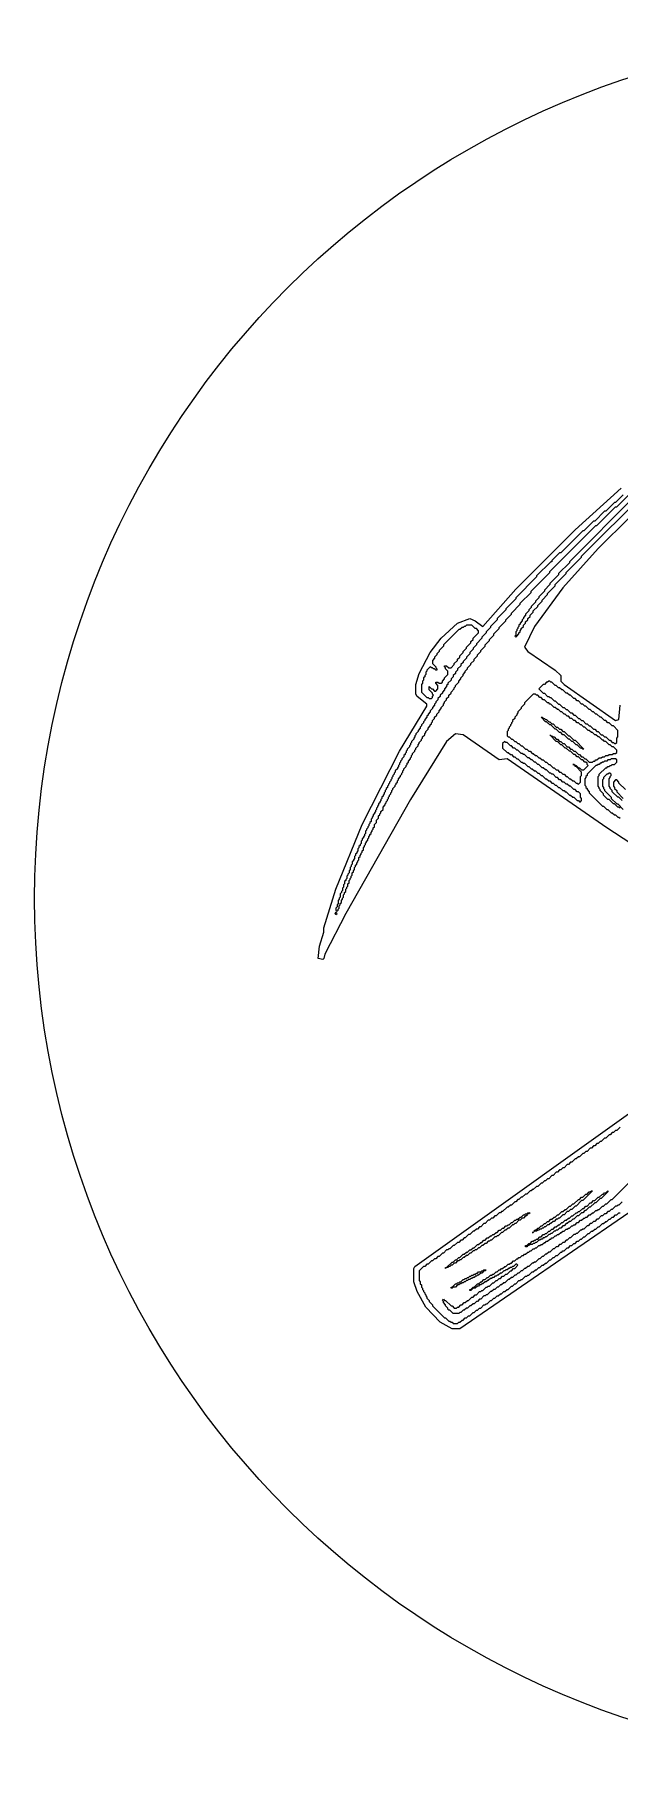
# Model space of a CAD drawing. Header units: millimetres. Extents: x -6 to 6, y -6 to 6.
# Drawn here: x -6 to -1.94, y -6 to 6 of the extents above; entities that cross this region are included whole.
import ezdxf

# ---------------------------------------------------------------- set-up
doc = ezdxf.new("R2010")
doc.units = ezdxf.units.MM
doc.layers.add('body', color=7, linetype='Continuous')
doc.layers.add('engraving', color=7, linetype='Continuous')

msp = doc.modelspace()

# ---------------------------------------------------------------- linework, layer by layer
at = {"layer": 'body'}
msp.add_circle((0, 0), 6, dxfattribs=at)
at = {"layer": 'engraving'}
for points in [[(-1.861, 0.383), (-2.029, 0.49), (-2.721, 0.969), (-2.775, 0.962), (-3.026, 1.137), (-3.079, 1.144), (-3.14, 1.091), (-3.391, 0.688), (-3.84, -0.104), (-3.985, -0.386), (-3.992, -0.416), (-4, -0.424), (-4.031, -0.416), (-4.023, -0.332), (-3.992, -0.233), (-3.992, -0.203), (-3.909, 0.064), (-3.726, 0.513), (-3.467, 1.023), (-3.277, 1.335), (-3.277, 1.35), (-3.345, 1.403), (-3.353, 1.418), (-3.353, 1.487), (-3.33, 1.563), (-3.254, 1.708), (-3.178, 1.807), (-3.064, 1.913), (-2.98, 1.944), (-2.942, 1.928), (-2.889, 1.89), (-2.66, 2.149), (-2.249, 2.56), (-1.93, 2.849)], [(-1.914, 2.804), (-1.968, 2.751), (-1.975, 2.751), (-2.036, 2.69), (-2.044, 2.69), (-2.112, 2.621), (-2.12, 2.621), (-2.188, 2.553), (-2.196, 2.553), (-2.348, 2.4), (-2.356, 2.4), (-2.409, 2.347), (-2.409, 2.339), (-2.417, 2.339), (-2.516, 2.241), (-2.516, 2.233), (-2.66, 2.088), (-2.66, 2.081), (-2.729, 2.012), (-2.729, 2.005), (-2.79, 1.944), (-2.79, 1.936), (-2.835, 1.89), (-2.835, 1.883), (-2.866, 1.852), (-2.866, 1.845), (-2.896, 1.814), (-2.896, 1.807), (-2.934, 1.769), (-2.934, 1.761), (-2.957, 1.738), (-2.957, 1.731), (-2.98, 1.708), (-2.98, 1.7), (-3.003, 1.677), (-3.003, 1.67), (-3.026, 1.647), (-3.026, 1.639), (-3.041, 1.624), (-3.041, 1.616), (-3.064, 1.594), (-3.064, 1.586), (-3.079, 1.571), (-3.079, 1.563), (-3.094, 1.548), (-3.094, 1.54), (-3.109, 1.525), (-3.109, 1.517), (-3.132, 1.495), (-3.132, 1.487), (-3.14, 1.479), (-3.14, 1.472), (-3.155, 1.457), (-3.155, 1.449), (-3.17, 1.434), (-3.17, 1.426), (-3.186, 1.411), (-3.186, 1.403), (-3.201, 1.388), (-3.201, 1.38), (-3.216, 1.365), (-3.216, 1.358), (-3.224, 1.35), (-3.224, 1.342), (-3.239, 1.327), (-3.239, 1.319), (-3.254, 1.304), (-3.254, 1.297), (-3.269, 1.281), (-3.269, 1.274), (-3.277, 1.266), (-3.277, 1.259), (-3.292, 1.243), (-3.292, 1.236), (-3.3, 1.228), (-3.3, 1.221), (-3.315, 1.205), (-3.315, 1.198), (-3.323, 1.19), (-3.323, 1.182), (-3.338, 1.167), (-3.338, 1.16), (-3.353, 1.144), (-3.353, 1.137), (-3.361, 1.129), (-3.361, 1.122), (-3.368, 1.114), (-3.368, 1.106), (-3.383, 1.091), (-3.383, 1.084), (-3.391, 1.076), (-3.391, 1.068), (-3.399, 1.061), (-3.399, 1.053), (-3.414, 1.038), (-3.414, 1.03), (-3.422, 1.023), (-3.422, 1.015), (-3.429, 1.007), (-3.429, 1), (-3.437, 0.992), (-3.437, 0.985), (-3.452, 0.969), (-3.452, 0.962), (-3.46, 0.954), (-3.46, 0.947), (-3.467, 0.939), (-3.467, 0.931), (-3.475, 0.924), (-3.475, 0.916), (-3.482, 0.908), (-3.482, 0.901), (-3.498, 0.886), (-3.498, 0.878), (-3.505, 0.87), (-3.505, 0.863), (-3.513, 0.855), (-3.513, 0.848), (-3.521, 0.84), (-3.521, 0.832), (-3.528, 0.825), (-3.528, 0.817), (-3.536, 0.809), (-3.536, 0.802), (-3.543, 0.794), (-3.543, 0.787), (-3.551, 0.779), (-3.551, 0.771), (-3.559, 0.764), (-3.559, 0.756), (-3.566, 0.749), (-3.566, 0.741), (-3.574, 0.733), (-3.574, 0.726), (-3.581, 0.718), (-3.581, 0.711), (-3.589, 0.703), (-3.589, 0.695), (-3.597, 0.688), (-3.597, 0.68), (-3.604, 0.672), (-3.604, 0.665), (-3.612, 0.657), (-3.612, 0.65), (-3.619, 0.642), (-3.619, 0.634), (-3.627, 0.627), (-3.627, 0.619), (-3.635, 0.612), (-3.635, 0.604), (-3.642, 0.596), (-3.642, 0.589), (-3.65, 0.581), (-3.65, 0.574), (-3.658, 0.566), (-3.658, 0.558), (-3.665, 0.551), (-3.665, 0.535), (-3.673, 0.528), (-3.673, 0.52), (-3.68, 0.513), (-3.68, 0.505), (-3.688, 0.497), (-3.688, 0.49), (-3.696, 0.482), (-3.696, 0.475), (-3.703, 0.467), (-3.703, 0.452), (-3.711, 0.444), (-3.711, 0.437), (-3.718, 0.429), (-3.718, 0.421), (-3.726, 0.414), (-3.726, 0.406), (-3.734, 0.398), (-3.734, 0.383), (-3.741, 0.376), (-3.741, 0.368), (-3.749, 0.36), (-3.749, 0.353), (-3.756, 0.345), (-3.756, 0.33), (-3.764, 0.322), (-3.764, 0.315), (-3.772, 0.307), (-3.772, 0.299), (-3.779, 0.292), (-3.779, 0.277), (-3.787, 0.269), (-3.787, 0.261), (-3.795, 0.254), (-3.795, 0.239), (-3.802, 0.231), (-3.802, 0.223), (-3.81, 0.216), (-3.81, 0.201), (-3.817, 0.193), (-3.817, 0.178), (-3.825, 0.17), (-3.825, 0.162), (-3.833, 0.155), (-3.833, 0.14), (-3.84, 0.132), (-3.84, 0.124), (-3.848, 0.117), (-3.848, 0.102), (-3.855, 0.094), (-3.855, 0.079), (-3.863, 0.071), (-3.863, 0.056), (-3.871, 0.048), (-3.871, 0.041), (-3.878, 0.033), (-3.878, 0.01), (-3.886, 0.003), (-3.886, -0.005), (-3.893, -0.013), (-3.893, -0.035), (-3.901, -0.043), (-3.901, -0.058), (-3.909, -0.066), (-3.909, -0.081), (-3.901, -0.089), (-3.901, -0.089), (-3.893, -0.081), (-3.893, -0.073), (-3.886, -0.066), (-3.886, -0.051), (-3.878, -0.043), (-3.878, -0.035), (-3.871, -0.028), (-3.871, -0.013), (-3.863, -0.005), (-3.863, 0.003), (-3.855, 0.01), (-3.855, 0.025), (-3.848, 0.033), (-3.848, 0.041), (-3.84, 0.048), (-3.84, 0.064), (-3.833, 0.071), (-3.833, 0.079), (-3.825, 0.086), (-3.825, 0.102), (-3.817, 0.109), (-3.817, 0.124), (-3.81, 0.132), (-3.81, 0.14), (-3.802, 0.147), (-3.802, 0.155), (-3.795, 0.162), (-3.795, 0.178), (-3.787, 0.185), (-3.787, 0.193), (-3.779, 0.201), (-3.779, 0.216), (-3.772, 0.223), (-3.772, 0.231), (-3.764, 0.239), (-3.764, 0.246), (-3.756, 0.254), (-3.756, 0.261), (-3.749, 0.269), (-3.749, 0.284), (-3.741, 0.292), (-3.741, 0.299), (-3.734, 0.307), (-3.734, 0.315), (-3.726, 0.322), (-3.726, 0.33), (-3.718, 0.338), (-3.718, 0.353), (-3.711, 0.36), (-3.711, 0.368), (-3.703, 0.376), (-3.703, 0.383), (-3.696, 0.391), (-3.696, 0.398), (-3.688, 0.406), (-3.688, 0.414), (-3.68, 0.421), (-3.68, 0.429), (-3.673, 0.437), (-3.673, 0.444), (-3.665, 0.452), (-3.665, 0.459), (-3.658, 0.467), (-3.658, 0.475), (-3.65, 0.482), (-3.65, 0.49), (-3.642, 0.497), (-3.642, 0.513), (-3.627, 0.528), (-3.627, 0.543), (-3.612, 0.558), (-3.612, 0.574), (-3.604, 0.581), (-3.604, 0.589), (-3.597, 0.596), (-3.597, 0.604), (-3.581, 0.619), (-3.581, 0.634), (-3.566, 0.65), (-3.566, 0.657), (-3.559, 0.665), (-3.559, 0.672), (-3.551, 0.68), (-3.551, 0.688), (-3.543, 0.695), (-3.543, 0.703), (-3.536, 0.711), (-3.536, 0.718), (-3.528, 0.726), (-3.528, 0.733), (-3.521, 0.741), (-3.521, 0.749), (-3.513, 0.756), (-3.513, 0.764), (-3.498, 0.779), (-3.498, 0.787), (-3.49, 0.794), (-3.49, 0.802), (-3.482, 0.809), (-3.482, 0.817), (-3.475, 0.825), (-3.475, 0.832), (-3.46, 0.848), (-3.46, 0.855), (-3.452, 0.863), (-3.452, 0.87), (-3.444, 0.878), (-3.444, 0.886), (-3.437, 0.893), (-3.437, 0.901), (-3.422, 0.916), (-3.422, 0.924), (-3.414, 0.931), (-3.414, 0.939), (-3.406, 0.947), (-3.406, 0.954), (-3.391, 0.969), (-3.391, 0.977), (-3.383, 0.985), (-3.383, 0.992), (-3.376, 1), (-3.376, 1.007), (-3.361, 1.023), (-3.361, 1.03), (-3.353, 1.038), (-3.353, 1.045), (-3.338, 1.061), (-3.338, 1.068), (-3.33, 1.076), (-3.33, 1.084), (-3.315, 1.099), (-3.315, 1.106), (-3.307, 1.114), (-3.307, 1.122), (-3.292, 1.137), (-3.292, 1.144), (-3.285, 1.152), (-3.285, 1.16), (-3.269, 1.175), (-3.269, 1.182), (-3.254, 1.198), (-3.254, 1.205), (-3.246, 1.213), (-3.246, 1.221), (-3.239, 1.228), (-3.239, 1.236), (-3.224, 1.251), (-3.224, 1.259), (-3.208, 1.274), (-3.208, 1.281), (-3.193, 1.297), (-3.193, 1.304), (-3.178, 1.319), (-3.178, 1.327), (-3.163, 1.342), (-3.163, 1.35), (-3.155, 1.358), (-3.155, 1.365), (-3.14, 1.38), (-3.14, 1.388), (-3.125, 1.403), (-3.125, 1.411), (-3.109, 1.426), (-3.109, 1.434), (-3.087, 1.457), (-3.087, 1.464), (-3.079, 1.472), (-3.079, 1.479), (-3.056, 1.502), (-3.056, 1.51), (-3.041, 1.525), (-3.041, 1.533), (-3.026, 1.548), (-3.026, 1.555), (-3.011, 1.571), (-3.011, 1.578), (-2.995, 1.594), (-2.995, 1.601), (-2.972, 1.624), (-2.972, 1.632), (-2.95, 1.654), (-2.95, 1.662), (-2.927, 1.685), (-2.927, 1.692), (-2.904, 1.715), (-2.904, 1.723), (-2.873, 1.753), (-2.873, 1.761), (-2.843, 1.791), (-2.843, 1.799), (-2.813, 1.829), (-2.813, 1.837), (-2.775, 1.875), (-2.775, 1.883), (-2.729, 1.928), (-2.729, 1.936), (-2.691, 1.974), (-2.691, 1.982), (-2.63, 2.043), (-2.63, 2.05), (-2.554, 2.126), (-2.554, 2.134), (-2.424, 2.263), (-2.424, 2.271), (-2.105, 2.591), (-2.097, 2.591), (-1.968, 2.72), (-1.96, 2.72), (-1.869, 2.811)], [(-1.831, 2.796), (-2.287, 2.339), (-2.287, 2.332), (-2.363, 2.256), (-2.363, 2.248), (-2.424, 2.187), (-2.424, 2.18), (-2.462, 2.142), (-2.462, 2.134), (-2.501, 2.096), (-2.501, 2.088), (-2.523, 2.065), (-2.523, 2.058), (-2.554, 2.027), (-2.554, 2.02), (-2.569, 2.005), (-2.569, 1.997), (-2.592, 1.974), (-2.592, 1.967), (-2.607, 1.951), (-2.607, 1.944), (-2.615, 1.936), (-2.615, 1.928), (-2.63, 1.913), (-2.63, 1.906), (-2.638, 1.898), (-2.638, 1.89), (-2.645, 1.883), (-2.645, 1.875), (-2.653, 1.868), (-2.653, 1.86), (-2.66, 1.852), (-2.66, 1.829), (-2.653, 1.822), (-2.653, 1.822), (-2.638, 1.837), (-2.638, 1.845), (-2.63, 1.852), (-2.63, 1.86), (-2.622, 1.868), (-2.622, 1.875), (-2.607, 1.89), (-2.607, 1.898), (-2.592, 1.913), (-2.592, 1.921), (-2.577, 1.936), (-2.577, 1.944), (-2.561, 1.959), (-2.561, 1.967), (-2.539, 1.989), (-2.539, 1.997), (-2.508, 2.027), (-2.508, 2.035), (-2.478, 2.065), (-2.478, 2.073), (-2.44, 2.111), (-2.44, 2.119), (-2.386, 2.172), (-2.386, 2.18), (-2.31, 2.256), (-2.31, 2.263), (-2.204, 2.37), (-2.204, 2.378), (-1.77, 2.811)], [(-1.648, 2.865), (-2.089, 2.431), (-2.333, 2.157), (-2.531, 1.89), (-2.599, 1.746), (-2.577, 1.715), (-2.386, 1.586), (-2.348, 1.548), (-2.348, 1.51), (-2.325, 1.487), (-1.968, 1.236), (-1.945, 1.243), (-1.937, 1.342)], [(-1.937, 0.627), (-1.945, 0.634), (-1.952, 0.634), (-1.975, 0.657), (-1.983, 0.657), (-2.013, 0.688), (-2.021, 0.688), (-2.051, 0.718), (-2.051, 0.726), (-2.074, 0.749), (-2.074, 0.756), (-2.082, 0.764), (-2.082, 0.771), (-2.089, 0.779), (-2.089, 0.848), (-2.082, 0.855), (-2.082, 0.863), (-2.036, 0.908), (-2.029, 0.908), (-2.021, 0.916), (-2.013, 0.916), (-2.006, 0.924), (-1.998, 0.924), (-1.991, 0.931), (-1.975, 0.931), (-1.96, 0.947), (-1.96, 0.962), (-1.968, 0.969), (-1.998, 0.969), (-2.006, 0.962), (-2.021, 0.962), (-2.029, 0.954), (-2.044, 0.954), (-2.051, 0.947), (-2.059, 0.947), (-2.067, 0.939), (-2.074, 0.939), (-2.082, 0.931), (-2.089, 0.931), (-2.097, 0.924), (-2.105, 0.924), (-2.166, 0.863), (-2.166, 0.855), (-2.173, 0.848), (-2.173, 0.84), (-2.181, 0.832), (-2.181, 0.787), (-2.181, 0.787), (-2.173, 0.779), (-2.173, 0.771), (-2.166, 0.764), (-2.166, 0.756), (-2.15, 0.741), (-2.15, 0.733), (-2.059, 0.642), (-2.051, 0.642), (-2.029, 0.619), (-2.021, 0.619), (-1.998, 0.596), (-1.991, 0.596), (-1.975, 0.581), (-1.968, 0.581), (-1.952, 0.566), (-1.945, 0.566), (-1.937, 0.558)], [(-1.922, 0.68), (-1.945, 0.703), (-1.952, 0.703), (-1.991, 0.741), (-1.991, 0.749), (-2.006, 0.764), (-2.006, 0.771), (-2.013, 0.779), (-2.013, 0.832), (-2.006, 0.84), (-2.006, 0.848), (-1.998, 0.855), (-1.998, 0.863), (-2.006, 0.87), (-2.013, 0.87), (-2.021, 0.863), (-2.029, 0.863), (-2.051, 0.84), (-2.051, 0.832), (-2.059, 0.825), (-2.059, 0.779), (-2.051, 0.771), (-2.051, 0.764), (-2.044, 0.756), (-2.044, 0.749), (-1.998, 0.703), (-1.998, 0.695), (-1.96, 0.657), (-1.952, 0.657), (-1.914, 0.619)], [(-1.899, 0.756), (-1.945, 0.802), (-1.945, 0.809), (-1.96, 0.825), (-1.968, 0.825), (-1.983, 0.809), (-1.983, 0.779), (-1.975, 0.771), (-1.975, 0.764), (-1.96, 0.749), (-1.96, 0.741), (-1.914, 0.695)], [(-1.876, -2.182), (-3.049, -2.989), (-3.102, -2.989), (-3.186, -2.943), (-3.186, -2.943), (-3.285, -2.837), (-3.345, -2.73), (-3.368, -2.662), (-3.368, -2.57), (-3.361, -2.555), (-1.602, -1.299)], [(-1.937, -1.588), (-1.96, -1.611), (-1.968, -1.611), (-1.983, -1.626), (-1.991, -1.626), (-2.006, -1.642), (-2.013, -1.642), (-2.036, -1.664), (-2.044, -1.664), (-2.067, -1.687), (-2.074, -1.687), (-2.089, -1.702), (-2.097, -1.702), (-2.112, -1.718), (-2.12, -1.718), (-2.135, -1.733), (-2.143, -1.733), (-2.166, -1.756), (-2.173, -1.756), (-2.188, -1.771), (-2.196, -1.771), (-2.219, -1.794), (-2.226, -1.794), (-2.242, -1.809), (-2.249, -1.809), (-2.272, -1.832), (-2.28, -1.832), (-2.295, -1.847), (-2.303, -1.847), (-2.325, -1.87), (-2.333, -1.87), (-2.348, -1.885), (-2.356, -1.885), (-2.371, -1.9), (-2.379, -1.9), (-2.402, -1.923), (-2.409, -1.923), (-2.432, -1.946), (-2.44, -1.946), (-2.455, -1.961), (-2.462, -1.961), (-2.478, -1.976), (-2.485, -1.976), (-2.508, -1.999), (-2.516, -1.999), (-2.539, -2.022), (-2.546, -2.022), (-2.554, -2.03), (-2.561, -2.03), (-2.584, -2.053), (-2.592, -2.053), (-2.615, -2.075), (-2.622, -2.075), (-2.638, -2.091), (-2.645, -2.091), (-2.66, -2.106), (-2.668, -2.106), (-2.691, -2.129), (-2.698, -2.129), (-2.714, -2.144), (-2.721, -2.144), (-2.752, -2.174), (-2.759, -2.174), (-2.767, -2.182), (-2.775, -2.182), (-2.797, -2.205), (-2.805, -2.205), (-2.82, -2.22), (-2.828, -2.22), (-2.843, -2.235), (-2.851, -2.235), (-2.873, -2.258), (-2.881, -2.258), (-2.904, -2.281), (-2.912, -2.281), (-2.927, -2.296), (-2.934, -2.296), (-2.95, -2.311), (-2.957, -2.311), (-2.98, -2.334), (-2.988, -2.334), (-3.011, -2.357), (-3.018, -2.357), (-3.033, -2.372), (-3.041, -2.372), (-3.056, -2.388), (-3.064, -2.388), (-3.087, -2.41), (-3.094, -2.41), (-3.117, -2.433), (-3.125, -2.433), (-3.132, -2.441), (-3.14, -2.441), (-3.163, -2.464), (-3.17, -2.464), (-3.193, -2.486), (-3.201, -2.486), (-3.216, -2.502), (-3.224, -2.502), (-3.239, -2.517), (-3.246, -2.517), (-3.269, -2.54), (-3.277, -2.54), (-3.292, -2.555), (-3.3, -2.555), (-3.33, -2.585), (-3.33, -2.654), (-3.323, -2.662), (-3.323, -2.677), (-3.315, -2.684), (-3.315, -2.7), (-3.307, -2.707), (-3.307, -2.715), (-3.3, -2.722), (-3.3, -2.73), (-3.292, -2.738), (-3.292, -2.745), (-3.285, -2.753), (-3.285, -2.76), (-3.277, -2.768), (-3.277, -2.776), (-3.262, -2.791), (-3.262, -2.799), (-3.262, -2.799), (-3.239, -2.821), (-3.239, -2.829), (-3.155, -2.913), (-3.148, -2.913), (-3.125, -2.936), (-3.117, -2.936), (-3.109, -2.943), (-3.102, -2.943), (-3.094, -2.951), (-3.064, -2.951), (-3.056, -2.943), (-3.049, -2.943), (-3.033, -2.928), (-3.026, -2.928), (-3.011, -2.913), (-3.003, -2.913), (-2.988, -2.898), (-2.98, -2.898), (-2.957, -2.875), (-2.95, -2.875), (-2.934, -2.859), (-2.927, -2.859), (-2.912, -2.844), (-2.904, -2.844), (-2.881, -2.821), (-2.873, -2.821), (-2.866, -2.814), (-2.858, -2.814), (-2.835, -2.791), (-2.828, -2.791), (-2.813, -2.776), (-2.805, -2.776), (-2.79, -2.76), (-2.782, -2.76), (-2.767, -2.745), (-2.759, -2.745), (-2.744, -2.73), (-2.736, -2.73), (-2.721, -2.715), (-2.714, -2.715), (-2.691, -2.692), (-2.683, -2.692), (-2.668, -2.677), (-2.66, -2.677), (-2.638, -2.654), (-2.63, -2.654), (-2.622, -2.646), (-2.615, -2.646), (-2.592, -2.623), (-2.584, -2.623), (-2.577, -2.616), (-2.569, -2.616), (-2.546, -2.593), (-2.539, -2.593), (-2.523, -2.578), (-2.516, -2.578), (-2.501, -2.563), (-2.493, -2.563), (-2.478, -2.547), (-2.47, -2.547), (-2.455, -2.532), (-2.447, -2.532), (-2.424, -2.509), (-2.417, -2.509), (-2.402, -2.494), (-2.394, -2.494), (-2.379, -2.479), (-2.371, -2.479), (-2.348, -2.456), (-2.341, -2.456), (-2.333, -2.448), (-2.325, -2.448), (-2.303, -2.426), (-2.295, -2.426), (-2.28, -2.41), (-2.272, -2.41), (-2.257, -2.395), (-2.249, -2.395), (-2.234, -2.38), (-2.226, -2.38), (-2.211, -2.365), (-2.204, -2.365), (-2.188, -2.349), (-2.181, -2.349), (-2.158, -2.327), (-2.15, -2.327), (-2.135, -2.311), (-2.128, -2.311), (-2.112, -2.296), (-2.105, -2.296), (-2.089, -2.281), (-2.082, -2.281), (-2.059, -2.258), (-2.051, -2.258), (-2.036, -2.243), (-2.029, -2.243), (-2.013, -2.228), (-2.006, -2.228), (-1.991, -2.212), (-1.983, -2.212), (-1.968, -2.197), (-1.96, -2.197), (-1.945, -2.182), (-1.937, -2.182)], [(-1.922, -2.106), (-1.945, -2.129), (-1.952, -2.129), (-1.96, -2.136), (-1.968, -2.136), (-1.991, -2.159), (-1.998, -2.159), (-2.013, -2.174), (-2.021, -2.174), (-2.036, -2.19), (-2.044, -2.19), (-2.059, -2.205), (-2.067, -2.205), (-2.089, -2.228), (-2.097, -2.228), (-2.112, -2.243), (-2.12, -2.243), (-2.135, -2.258), (-2.143, -2.258), (-2.158, -2.273), (-2.166, -2.273), (-2.188, -2.296), (-2.196, -2.296), (-2.204, -2.304), (-2.211, -2.304), (-2.234, -2.327), (-2.242, -2.327), (-2.249, -2.334), (-2.257, -2.334), (-2.28, -2.357), (-2.287, -2.357), (-2.303, -2.372), (-2.31, -2.372), (-2.325, -2.388), (-2.333, -2.388), (-2.348, -2.403), (-2.356, -2.403), (-2.371, -2.418), (-2.379, -2.418), (-2.394, -2.433), (-2.402, -2.433), (-2.424, -2.456), (-2.432, -2.456), (-2.447, -2.471), (-2.455, -2.471), (-2.47, -2.486), (-2.478, -2.486), (-2.493, -2.502), (-2.501, -2.502), (-2.523, -2.525), (-2.531, -2.525), (-2.539, -2.532), (-2.546, -2.532), (-2.569, -2.555), (-2.577, -2.555), (-2.592, -2.57), (-2.599, -2.57), (-2.615, -2.585), (-2.622, -2.585), (-2.638, -2.601), (-2.645, -2.601), (-2.66, -2.616), (-2.668, -2.616), (-2.683, -2.631), (-2.691, -2.631), (-2.706, -2.646), (-2.714, -2.646), (-2.736, -2.669), (-2.744, -2.669), (-2.759, -2.684), (-2.767, -2.684), (-2.782, -2.7), (-2.79, -2.7), (-2.805, -2.715), (-2.813, -2.715), (-2.828, -2.73), (-2.835, -2.73), (-2.858, -2.753), (-2.866, -2.753), (-2.873, -2.76), (-2.881, -2.76), (-2.904, -2.783), (-2.912, -2.783), (-2.927, -2.799), (-2.934, -2.799), (-2.95, -2.814), (-2.957, -2.814), (-2.972, -2.829), (-2.98, -2.829), (-2.995, -2.844), (-3.003, -2.844), (-3.018, -2.859), (-3.026, -2.859), (-3.041, -2.875), (-3.049, -2.875), (-3.056, -2.882), (-3.094, -2.882), (-3.117, -2.859), (-3.125, -2.859), (-3.132, -2.852), (-3.132, -2.844), (-3.148, -2.829), (-3.148, -2.821), (-3.163, -2.806), (-3.163, -2.799), (-3.17, -2.791), (-3.163, -2.783), (-3.155, -2.791), (-3.148, -2.791), (-3.109, -2.829), (-3.102, -2.829), (-3.087, -2.844), (-3.071, -2.844), (-3.064, -2.837), (-3.056, -2.837), (-3.041, -2.821), (-3.033, -2.821), (-3.018, -2.806), (-3.011, -2.806), (-2.995, -2.791), (-2.988, -2.791), (-2.965, -2.768), (-2.957, -2.768), (-2.942, -2.753), (-2.934, -2.753), (-2.912, -2.73), (-2.904, -2.73), (-2.896, -2.722), (-2.889, -2.722), (-2.866, -2.7), (-2.858, -2.7), (-2.851, -2.692), (-2.843, -2.692), (-2.82, -2.669), (-2.813, -2.669), (-2.797, -2.654), (-2.79, -2.654), (-2.775, -2.639), (-2.767, -2.639), (-2.752, -2.623), (-2.744, -2.623), (-2.729, -2.608), (-2.721, -2.608), (-2.698, -2.585), (-2.691, -2.585), (-2.676, -2.57), (-2.668, -2.57), (-2.645, -2.547), (-2.653, -2.54), (-2.66, -2.54), (-2.676, -2.555), (-2.683, -2.555), (-2.691, -2.563), (-2.698, -2.563), (-2.706, -2.57), (-2.714, -2.57), (-2.721, -2.578), (-2.729, -2.578), (-2.736, -2.585), (-2.744, -2.585), (-2.759, -2.601), (-2.767, -2.601), (-2.782, -2.616), (-2.79, -2.616), (-2.797, -2.623), (-2.805, -2.623), (-2.813, -2.631), (-2.82, -2.631), (-2.828, -2.639), (-2.835, -2.639), (-2.851, -2.654), (-2.858, -2.654), (-2.866, -2.662), (-2.873, -2.662), (-2.889, -2.677), (-2.896, -2.677), (-2.904, -2.684), (-2.912, -2.684), (-2.919, -2.692), (-2.927, -2.692), (-2.942, -2.707), (-2.957, -2.707), (-2.972, -2.722), (-2.98, -2.722), (-2.98, -2.715), (-2.972, -2.715), (-2.957, -2.7), (-2.95, -2.7), (-2.927, -2.677), (-2.919, -2.677), (-2.904, -2.662), (-2.896, -2.662), (-2.881, -2.646), (-2.873, -2.646), (-2.858, -2.631), (-2.851, -2.631), (-2.835, -2.616), (-2.828, -2.616), (-2.82, -2.608), (-2.813, -2.608), (-2.797, -2.593), (-2.79, -2.593), (-2.775, -2.578), (-2.767, -2.578), (-2.759, -2.57), (-2.752, -2.57), (-2.736, -2.555), (-2.729, -2.555), (-2.714, -2.54), (-2.706, -2.54), (-2.698, -2.532), (-2.691, -2.532), (-2.676, -2.517), (-2.668, -2.517), (-2.653, -2.502), (-2.645, -2.502), (-2.638, -2.494), (-2.63, -2.494), (-2.615, -2.479), (-2.607, -2.479), (-2.599, -2.471), (-2.592, -2.471), (-2.577, -2.456), (-2.569, -2.456), (-2.561, -2.448), (-2.554, -2.448), (-2.539, -2.433), (-2.531, -2.433), (-2.523, -2.426), (-2.516, -2.426), (-2.501, -2.41), (-2.493, -2.41), (-2.485, -2.403), (-2.478, -2.403), (-2.462, -2.388), (-2.455, -2.388), (-2.447, -2.38), (-2.44, -2.38), (-2.424, -2.365), (-2.417, -2.365), (-2.409, -2.357), (-2.402, -2.357), (-2.386, -2.342), (-2.379, -2.342), (-2.371, -2.334), (-2.363, -2.334), (-2.348, -2.319), (-2.341, -2.319), (-2.333, -2.311), (-2.325, -2.311), (-2.31, -2.296), (-2.303, -2.296), (-2.295, -2.289), (-2.287, -2.289), (-2.272, -2.273), (-2.265, -2.273), (-2.257, -2.266), (-2.249, -2.266), (-2.234, -2.25), (-2.226, -2.25), (-2.211, -2.235), (-2.204, -2.235), (-2.188, -2.22), (-2.181, -2.22), (-2.173, -2.212), (-2.166, -2.212), (-2.15, -2.197), (-2.143, -2.197), (-2.128, -2.182), (-2.12, -2.182), (-2.105, -2.167), (-2.097, -2.167), (-2.089, -2.159), (-2.082, -2.159), (-2.059, -2.136), (-2.051, -2.136), (-2.036, -2.121), (-2.029, -2.121), (-1.998, -2.091), (-1.991, -2.091), (-1.739, -1.839)]]:
    msp.add_lwpolyline(points, dxfattribs=at)
for points in [[(-3.277, 1.396), (-3.269, 1.396), (-3.262, 1.388), (-3.246, 1.388), (-3.239, 1.396), (-3.239, 1.403), (-3.231, 1.411), (-3.239, 1.418), (-3.239, 1.426), (-3.262, 1.449), (-3.262, 1.472), (-3.246, 1.457), (-3.239, 1.457), (-3.224, 1.441), (-3.216, 1.441), (-3.201, 1.457), (-3.201, 1.479), (-3.216, 1.495), (-3.216, 1.502), (-3.201, 1.502), (-3.193, 1.495), (-3.178, 1.495), (-3.17, 1.502), (-3.17, 1.51), (-3.155, 1.525), (-3.155, 1.533), (-3.132, 1.555), (-3.132, 1.578), (-3.148, 1.594), (-3.148, 1.601), (-3.155, 1.609), (-3.155, 1.616), (-3.14, 1.616), (-3.125, 1.601), (-3.109, 1.601), (-3.087, 1.624), (-3.087, 1.632), (-3.064, 1.654), (-3.064, 1.662), (-3.049, 1.677), (-3.049, 1.685), (-3.026, 1.708), (-3.026, 1.715), (-3.003, 1.738), (-3.003, 1.746), (-2.972, 1.776), (-2.972, 1.784), (-2.957, 1.799), (-2.957, 1.807), (-2.919, 1.845), (-2.919, 1.86), (-2.934, 1.875), (-2.942, 1.875), (-2.965, 1.898), (-3.003, 1.898), (-3.011, 1.89), (-3.018, 1.89), (-3.026, 1.883), (-3.033, 1.883), (-3.049, 1.868), (-3.056, 1.868), (-3.163, 1.761), (-3.163, 1.753), (-3.193, 1.723), (-3.193, 1.715), (-3.208, 1.7), (-3.208, 1.692), (-3.224, 1.677), (-3.224, 1.67), (-3.239, 1.654), (-3.239, 1.632), (-3.216, 1.609), (-3.216, 1.601), (-3.208, 1.594), (-3.208, 1.586), (-3.216, 1.586), (-3.224, 1.594), (-3.231, 1.594), (-3.239, 1.601), (-3.246, 1.601), (-3.254, 1.609), (-3.277, 1.586), (-3.277, 1.578), (-3.285, 1.571), (-3.285, 1.555), (-3.292, 1.548), (-3.292, 1.54), (-3.3, 1.533), (-3.3, 1.517), (-3.307, 1.51), (-3.307, 1.495), (-3.315, 1.487), (-3.315, 1.434), (-3.277, 1.396)], [(-2.668, 1.822), (-2.66, 1.814), (-2.653, 1.822), (-2.66, 1.829), (-2.668, 1.822)], [(-1.96, 1.084), (-1.96, 1.114), (-1.952, 1.122), (-1.952, 1.167), (-1.983, 1.198), (-1.991, 1.198), (-2.013, 1.221), (-2.021, 1.221), (-2.036, 1.236), (-2.044, 1.236), (-2.067, 1.259), (-2.074, 1.259), (-2.097, 1.281), (-2.105, 1.281), (-2.12, 1.297), (-2.128, 1.297), (-2.143, 1.312), (-2.15, 1.312), (-2.173, 1.335), (-2.181, 1.335), (-2.196, 1.35), (-2.204, 1.35), (-2.226, 1.373), (-2.234, 1.373), (-2.249, 1.388), (-2.257, 1.388), (-2.28, 1.411), (-2.287, 1.411), (-2.303, 1.426), (-2.31, 1.426), (-2.333, 1.449), (-2.341, 1.449), (-2.356, 1.464), (-2.363, 1.464), (-2.379, 1.479), (-2.386, 1.479), (-2.409, 1.502), (-2.417, 1.502), (-2.424, 1.51), (-2.432, 1.51), (-2.44, 1.502), (-2.447, 1.502), (-2.462, 1.487), (-2.47, 1.487), (-2.501, 1.457), (-2.47, 1.426), (-2.462, 1.426), (-2.44, 1.403), (-2.432, 1.403), (-2.424, 1.396), (-2.417, 1.396), (-2.394, 1.373), (-2.386, 1.373), (-2.363, 1.35), (-2.356, 1.35), (-2.333, 1.327), (-2.325, 1.327), (-2.31, 1.312), (-2.303, 1.312), (-2.28, 1.289), (-2.272, 1.289), (-2.257, 1.274), (-2.249, 1.274), (-2.226, 1.251), (-2.219, 1.251), (-2.204, 1.236), (-2.196, 1.236), (-2.173, 1.213), (-2.166, 1.213), (-2.15, 1.198), (-2.143, 1.198), (-2.12, 1.175), (-2.112, 1.175), (-2.097, 1.16), (-2.089, 1.16), (-2.067, 1.137), (-2.059, 1.137), (-2.044, 1.122), (-2.036, 1.122), (-2.013, 1.099), (-2.006, 1.099), (-1.991, 1.084), (-1.983, 1.084), (-1.975, 1.076), (-1.968, 1.076), (-1.96, 1.084)], [(-1.96, 1.015), (-1.96, 1.03), (-1.983, 1.053), (-1.991, 1.053), (-2.006, 1.068), (-2.013, 1.068), (-2.036, 1.091), (-2.044, 1.091), (-2.051, 1.099), (-2.059, 1.099), (-2.082, 1.122), (-2.089, 1.122), (-2.105, 1.137), (-2.112, 1.137), (-2.128, 1.152), (-2.135, 1.152), (-2.15, 1.167), (-2.158, 1.167), (-2.181, 1.19), (-2.188, 1.19), (-2.204, 1.205), (-2.211, 1.205), (-2.226, 1.221), (-2.234, 1.221), (-2.249, 1.236), (-2.257, 1.236), (-2.272, 1.251), (-2.28, 1.251), (-2.295, 1.266), (-2.303, 1.266), (-2.318, 1.281), (-2.325, 1.281), (-2.341, 1.297), (-2.348, 1.297), (-2.363, 1.312), (-2.371, 1.312), (-2.386, 1.327), (-2.394, 1.327), (-2.417, 1.35), (-2.424, 1.35), (-2.432, 1.358), (-2.44, 1.358), (-2.462, 1.38), (-2.47, 1.38), (-2.485, 1.396), (-2.493, 1.396), (-2.508, 1.411), (-2.516, 1.411), (-2.523, 1.418), (-2.539, 1.418), (-2.599, 1.358), (-2.599, 1.35), (-2.622, 1.327), (-2.622, 1.319), (-2.645, 1.297), (-2.645, 1.289), (-2.653, 1.281), (-2.653, 1.274), (-2.668, 1.259), (-2.668, 1.251), (-2.683, 1.236), (-2.683, 1.228), (-2.691, 1.221), (-2.691, 1.213), (-2.698, 1.205), (-2.698, 1.198), (-2.706, 1.19), (-2.706, 1.182), (-2.714, 1.175), (-2.714, 1.167), (-2.721, 1.16), (-2.721, 1.129), (-2.714, 1.122), (-2.706, 1.122), (-2.691, 1.106), (-2.683, 1.106), (-2.668, 1.091), (-2.66, 1.091), (-2.645, 1.076), (-2.638, 1.076), (-2.622, 1.061), (-2.615, 1.061), (-2.592, 1.038), (-2.584, 1.038), (-2.569, 1.023), (-2.561, 1.023), (-2.546, 1.007), (-2.539, 1.007), (-2.523, 0.992), (-2.516, 0.992), (-2.501, 0.977), (-2.493, 0.977), (-2.478, 0.962), (-2.47, 0.962), (-2.455, 0.947), (-2.447, 0.947), (-2.432, 0.931), (-2.424, 0.931), (-2.402, 0.908), (-2.394, 0.908), (-2.379, 0.893), (-2.371, 0.893), (-2.356, 0.878), (-2.348, 0.878), (-2.333, 0.863), (-2.325, 0.863), (-2.31, 0.848), (-2.303, 0.848), (-2.287, 0.832), (-2.28, 0.832), (-2.265, 0.817), (-2.257, 0.817), (-2.242, 0.802), (-2.234, 0.802), (-2.226, 0.794), (-2.211, 0.809), (-2.211, 0.848), (-2.204, 0.855), (-2.204, 0.878), (-2.242, 0.916), (-2.249, 0.916), (-2.249, 0.924), (-2.257, 0.931), (-2.265, 0.931), (-2.257, 0.931), (-2.249, 0.924), (-2.242, 0.924), (-2.226, 0.908), (-2.219, 0.908), (-2.204, 0.893), (-2.188, 0.893), (-2.158, 0.924), (-2.166, 0.931), (-2.166, 0.939), (-2.173, 0.947), (-2.181, 0.947), (-2.196, 0.962), (-2.204, 0.962), (-2.226, 0.985), (-2.234, 0.985), (-2.249, 1), (-2.257, 1), (-2.28, 1.023), (-2.287, 1.023), (-2.31, 1.045), (-2.318, 1.045), (-2.341, 1.068), (-2.348, 1.068), (-2.371, 1.091), (-2.379, 1.091), (-2.424, 1.137), (-2.417, 1.129), (-2.409, 1.129), (-2.402, 1.122), (-2.394, 1.122), (-2.379, 1.106), (-2.371, 1.106), (-2.356, 1.091), (-2.348, 1.091), (-2.333, 1.076), (-2.325, 1.076), (-2.303, 1.053), (-2.295, 1.053), (-2.28, 1.038), (-2.272, 1.038), (-2.257, 1.023), (-2.249, 1.023), (-2.226, 1), (-2.219, 1), (-2.204, 0.985), (-2.196, 0.985), (-2.181, 0.969), (-2.173, 0.969), (-2.15, 0.947), (-2.128, 0.947), (-2.12, 0.954), (-2.112, 0.954), (-2.105, 0.962), (-2.097, 0.962), (-2.082, 0.977), (-2.067, 0.977), (-2.059, 0.985), (-2.044, 0.985), (-2.036, 0.992), (-2.021, 0.992), (-2.013, 1), (-1.991, 1), (-1.983, 1.007), (-1.968, 1.007), (-1.96, 1.015)], [(-2.188, 1.038), (-2.196, 1.038), (-2.204, 1.045), (-2.211, 1.045), (-2.234, 1.068), (-2.242, 1.068), (-2.265, 1.091), (-2.272, 1.091), (-2.287, 1.106), (-2.295, 1.106), (-2.325, 1.137), (-2.333, 1.137), (-2.348, 1.152), (-2.356, 1.152), (-2.379, 1.175), (-2.386, 1.175), (-2.417, 1.205), (-2.424, 1.205), (-2.447, 1.228), (-2.455, 1.228), (-2.485, 1.259), (-2.478, 1.259), (-2.47, 1.251), (-2.462, 1.251), (-2.455, 1.243), (-2.447, 1.243), (-2.432, 1.228), (-2.424, 1.228), (-2.409, 1.213), (-2.402, 1.213), (-2.379, 1.19), (-2.371, 1.19), (-2.356, 1.175), (-2.348, 1.175), (-2.333, 1.16), (-2.325, 1.16), (-2.295, 1.129), (-2.287, 1.129), (-2.257, 1.099), (-2.249, 1.099), (-2.188, 1.038)], [(-2.204, 0.68), (-2.204, 0.695), (-2.211, 0.703), (-2.211, 0.726), (-2.226, 0.741), (-2.234, 0.741), (-2.249, 0.756), (-2.257, 0.756), (-2.28, 0.779), (-2.287, 0.779), (-2.303, 0.794), (-2.31, 0.794), (-2.325, 0.809), (-2.333, 0.809), (-2.348, 0.825), (-2.356, 0.825), (-2.371, 0.84), (-2.379, 0.84), (-2.402, 0.863), (-2.409, 0.863), (-2.417, 0.87), (-2.424, 0.87), (-2.447, 0.893), (-2.455, 0.893), (-2.47, 0.908), (-2.478, 0.908), (-2.501, 0.931), (-2.508, 0.931), (-2.523, 0.947), (-2.531, 0.947), (-2.546, 0.962), (-2.554, 0.962), (-2.569, 0.977), (-2.577, 0.977), (-2.599, 1), (-2.607, 1), (-2.615, 1.007), (-2.622, 1.007), (-2.645, 1.03), (-2.653, 1.03), (-2.668, 1.045), (-2.676, 1.045), (-2.691, 1.061), (-2.698, 1.061), (-2.721, 1.084), (-2.729, 1.084), (-2.736, 1.091), (-2.752, 1.076), (-2.752, 1.045), (-2.721, 1.015), (-2.714, 1.015), (-2.698, 1), (-2.691, 1), (-2.676, 0.985), (-2.668, 0.985), (-2.653, 0.969), (-2.645, 0.969), (-2.622, 0.947), (-2.615, 0.947), (-2.607, 0.939), (-2.599, 0.939), (-2.577, 0.916), (-2.569, 0.916), (-2.554, 0.901), (-2.546, 0.901), (-2.531, 0.886), (-2.523, 0.886), (-2.508, 0.87), (-2.501, 0.87), (-2.485, 0.855), (-2.478, 0.855), (-2.455, 0.832), (-2.447, 0.832), (-2.432, 0.817), (-2.424, 0.817), (-2.409, 0.802), (-2.402, 0.802), (-2.386, 0.787), (-2.379, 0.787), (-2.363, 0.771), (-2.356, 0.771), (-2.333, 0.749), (-2.325, 0.749), (-2.318, 0.741), (-2.31, 0.741), (-2.287, 0.718), (-2.28, 0.718), (-2.265, 0.703), (-2.257, 0.703), (-2.234, 0.68), (-2.226, 0.68), (-2.219, 0.672), (-2.211, 0.672), (-2.204, 0.68)], [(-3.916, -0.104), (-3.909, -0.112), (-3.901, -0.104), (-3.909, -0.096), (-3.916, -0.104)], [(-2.592, -2.418), (-2.592, -2.41), (-2.584, -2.41), (-2.569, -2.395), (-2.561, -2.395), (-2.546, -2.38), (-2.539, -2.38), (-2.531, -2.372), (-2.523, -2.372), (-2.516, -2.365), (-2.508, -2.365), (-2.493, -2.349), (-2.485, -2.349), (-2.47, -2.334), (-2.462, -2.334), (-2.455, -2.327), (-2.447, -2.327), (-2.432, -2.311), (-2.424, -2.311), (-2.409, -2.296), (-2.402, -2.296), (-2.386, -2.281), (-2.379, -2.281), (-2.363, -2.266), (-2.356, -2.266), (-2.341, -2.25), (-2.333, -2.25), (-2.318, -2.235), (-2.31, -2.235), (-2.295, -2.22), (-2.287, -2.22), (-2.272, -2.205), (-2.265, -2.205), (-2.242, -2.182), (-2.234, -2.182), (-2.226, -2.174), (-2.219, -2.174), (-2.196, -2.152), (-2.188, -2.152), (-2.173, -2.136), (-2.166, -2.136), (-2.143, -2.113), (-2.135, -2.113), (-2.12, -2.098), (-2.112, -2.098), (-2.089, -2.075), (-2.082, -2.075), (-2.059, -2.053), (-2.051, -2.053), (-2.044, -2.045), (-2.036, -2.045), (-2.021, -2.03), (-2.021, -2.037), (-2.067, -2.083), (-2.074, -2.083), (-2.105, -2.113), (-2.112, -2.113), (-2.143, -2.144), (-2.15, -2.144), (-2.173, -2.167), (-2.181, -2.167), (-2.196, -2.182), (-2.204, -2.182), (-2.226, -2.205), (-2.234, -2.205), (-2.257, -2.228), (-2.265, -2.228), (-2.28, -2.243), (-2.287, -2.243), (-2.303, -2.258), (-2.31, -2.258), (-2.325, -2.273), (-2.333, -2.273), (-2.348, -2.289), (-2.356, -2.289), (-2.371, -2.304), (-2.379, -2.304), (-2.386, -2.311), (-2.394, -2.311), (-2.409, -2.327), (-2.417, -2.327), (-2.424, -2.334), (-2.432, -2.334), (-2.447, -2.349), (-2.455, -2.349), (-2.462, -2.357), (-2.47, -2.357), (-2.478, -2.365), (-2.485, -2.365), (-2.493, -2.372), (-2.501, -2.372), (-2.516, -2.388), (-2.523, -2.388), (-2.531, -2.395), (-2.539, -2.395), (-2.546, -2.403), (-2.561, -2.403), (-2.569, -2.41), (-2.577, -2.41), (-2.584, -2.418), (-2.592, -2.418)], [(-2.546, -2.319), (-2.539, -2.319), (-2.531, -2.311), (-2.531, -2.304), (-2.523, -2.304), (-2.508, -2.289), (-2.501, -2.289), (-2.485, -2.273), (-2.478, -2.273), (-2.462, -2.258), (-2.455, -2.258), (-2.44, -2.243), (-2.432, -2.243), (-2.417, -2.228), (-2.409, -2.228), (-2.394, -2.212), (-2.386, -2.212), (-2.371, -2.197), (-2.363, -2.197), (-2.341, -2.174), (-2.333, -2.174), (-2.318, -2.159), (-2.31, -2.159), (-2.287, -2.136), (-2.28, -2.136), (-2.265, -2.121), (-2.257, -2.121), (-2.226, -2.091), (-2.219, -2.091), (-2.204, -2.075), (-2.196, -2.075), (-2.173, -2.053), (-2.166, -2.053), (-2.15, -2.037), (-2.143, -2.037), (-2.135, -2.03), (-2.128, -2.03), (-2.196, -2.098), (-2.204, -2.098), (-2.242, -2.136), (-2.249, -2.136), (-2.272, -2.159), (-2.28, -2.159), (-2.295, -2.174), (-2.303, -2.174), (-2.325, -2.197), (-2.333, -2.197), (-2.356, -2.22), (-2.363, -2.22), (-2.371, -2.228), (-2.379, -2.228), (-2.394, -2.243), (-2.402, -2.243), (-2.417, -2.258), (-2.424, -2.258), (-2.432, -2.266), (-2.44, -2.266), (-2.455, -2.281), (-2.462, -2.281), (-2.47, -2.289), (-2.478, -2.289), (-2.485, -2.296), (-2.493, -2.296), (-2.501, -2.304), (-2.508, -2.304), (-2.516, -2.311), (-2.531, -2.311), (-2.539, -2.319), (-2.546, -2.319)], [(-3.148, -2.57), (-3.148, -2.563), (-3.14, -2.563), (-3.102, -2.525), (-3.094, -2.525), (-3.079, -2.509), (-3.071, -2.509), (-3.056, -2.494), (-3.049, -2.494), (-3.026, -2.471), (-3.018, -2.471), (-3.003, -2.456), (-2.995, -2.456), (-2.98, -2.441), (-2.972, -2.441), (-2.957, -2.426), (-2.95, -2.426), (-2.927, -2.403), (-2.919, -2.403), (-2.904, -2.388), (-2.896, -2.388), (-2.881, -2.372), (-2.873, -2.372), (-2.858, -2.357), (-2.851, -2.357), (-2.835, -2.342), (-2.828, -2.342), (-2.82, -2.334), (-2.813, -2.334), (-2.797, -2.319), (-2.79, -2.319), (-2.775, -2.304), (-2.767, -2.304), (-2.752, -2.289), (-2.744, -2.289), (-2.729, -2.273), (-2.721, -2.273), (-2.714, -2.266), (-2.706, -2.266), (-2.691, -2.25), (-2.683, -2.25), (-2.668, -2.235), (-2.66, -2.235), (-2.653, -2.228), (-2.645, -2.228), (-2.63, -2.212), (-2.622, -2.212), (-2.607, -2.197), (-2.599, -2.197), (-2.592, -2.19), (-2.584, -2.19), (-2.577, -2.182), (-2.561, -2.182), (-2.569, -2.19), (-2.577, -2.19), (-2.584, -2.197), (-2.584, -2.205), (-2.592, -2.205), (-2.607, -2.22), (-2.615, -2.22), (-2.63, -2.235), (-2.638, -2.235), (-2.66, -2.258), (-2.668, -2.258), (-2.676, -2.266), (-2.683, -2.266), (-2.706, -2.289), (-2.714, -2.289), (-2.729, -2.304), (-2.736, -2.304), (-2.752, -2.319), (-2.759, -2.319), (-2.782, -2.342), (-2.79, -2.342), (-2.797, -2.349), (-2.805, -2.349), (-2.828, -2.372), (-2.835, -2.372), (-2.843, -2.38), (-2.851, -2.38), (-2.866, -2.395), (-2.873, -2.395), (-2.889, -2.41), (-2.896, -2.41), (-2.912, -2.426), (-2.919, -2.426), (-2.934, -2.441), (-2.942, -2.441), (-2.95, -2.448), (-2.957, -2.448), (-2.972, -2.464), (-2.98, -2.464), (-2.995, -2.479), (-3.003, -2.479), (-3.018, -2.494), (-3.026, -2.494), (-3.041, -2.509), (-3.049, -2.509), (-3.056, -2.517), (-3.064, -2.517), (-3.079, -2.532), (-3.087, -2.532), (-3.102, -2.547), (-3.109, -2.547), (-3.117, -2.555), (-3.125, -2.555), (-3.132, -2.563), (-3.14, -2.563), (-3.148, -2.57)], [(-3.109, -2.707), (-3.109, -2.7), (-3.102, -2.7), (-3.079, -2.677), (-3.071, -2.677), (-3.064, -2.669), (-3.056, -2.669), (-3.049, -2.662), (-3.041, -2.662), (-3.026, -2.646), (-3.018, -2.646), (-3.011, -2.639), (-3.003, -2.639), (-2.995, -2.631), (-2.988, -2.631), (-2.98, -2.623), (-2.972, -2.623), (-2.965, -2.616), (-2.957, -2.616), (-2.95, -2.608), (-2.942, -2.608), (-2.934, -2.601), (-2.927, -2.601), (-2.919, -2.593), (-2.904, -2.593), (-2.896, -2.585), (-2.889, -2.585), (-2.881, -2.578), (-2.866, -2.578), (-2.873, -2.585), (-2.881, -2.585), (-2.896, -2.601), (-2.904, -2.601), (-2.919, -2.616), (-2.927, -2.616), (-2.934, -2.623), (-2.942, -2.623), (-2.95, -2.631), (-2.957, -2.631), (-2.965, -2.639), (-2.972, -2.639), (-2.98, -2.646), (-2.988, -2.646), (-2.995, -2.654), (-3.003, -2.654), (-3.011, -2.662), (-3.018, -2.662), (-3.026, -2.669), (-3.033, -2.669), (-3.041, -2.677), (-3.049, -2.677), (-3.056, -2.684), (-3.064, -2.684), (-3.079, -2.7), (-3.094, -2.7), (-3.102, -2.707), (-3.109, -2.707)]]:
    msp.add_lwpolyline(points, close=True, dxfattribs=at)

doc.saveas('drawing.dxf')
